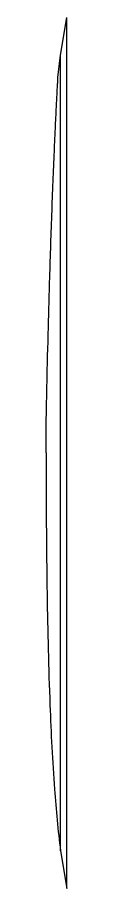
# Model space of a CAD drawing. Header units: millimetres. Extents: x 7426 to 8300, y 123 to 421.
# Drawn here: x 8176.1 to 8176.24, y 347.09 to 353.12 of the extents above; entities that cross this region are included whole.
import ezdxf

# ---------------------------------------------------------------- set-up
doc = ezdxf.new("R2010")
doc.units = ezdxf.units.MM
doc.layers.add('20_ALL_FEATURES', color=7, linetype='Continuous')

msp = doc.modelspace()

# ---------------------------------------------------------------- linework, layer by layer
at = {"layer": '20_ALL_FEATURES', "color": 7, "linetype": 'Continuous'}
for p, q in [((8176.1962, 352.8563), (8176.2397, 353.1164)), ((8176.2397, 347.0939), (8176.2397, 353.1164)), ((8176.1778, 352.7007), (8176.1962, 352.8562)), ((8176.1962, 347.3541), (8176.1962, 352.8563)), ((8176.0957, 350.1052), (8176.0959, 350.2761)), ((8176.1962, 347.3541), (8176.2397, 347.094))]:
    msp.add_line(p, q, dxfattribs=at)
for points, knots in [([(8176.0959, 350.2761), (8176.0959, 350.2838), (8176.0967, 350.3143), (8176.0977, 350.382), (8176.1001, 350.4921), (8176.1047, 350.7106), (8176.1131, 351.0474), (8176.1261, 351.4894), (8176.1396, 351.8701), (8176.1514, 352.1566), (8176.1594, 352.3377), (8176.1666, 352.4858), (8176.1716, 352.5859), (8176.1749, 352.6455), (8176.1763, 352.674), (8176.1774, 352.6911), (8176.1776, 352.6988), (8176.1778, 352.7007)], [0, 0, 0, 0, 0.009532, 0.037766, 0.083708, 0.145692, 0.308032, 0.500237, 0.692508, 0.779132, 0.854804, 0.916655, 0.962427, 0.978758, 0.990522, 0.997621, 1, 1, 1, 1]), ([(8176.0957, 350.1052), (8176.0957, 349.7796), (8176.0988, 349.1986), (8176.1169, 348.4235), (8176.1466, 347.8317), (8176.1774, 347.4958), (8176.1962, 347.3541)], [0, 0, 0, 0, 0.354686, 0.632745, 0.844407, 1, 1, 1, 1])]:
    msp.add_open_spline(points, degree=3, knots=knots, dxfattribs=at)

doc.saveas('drawing.dxf')
